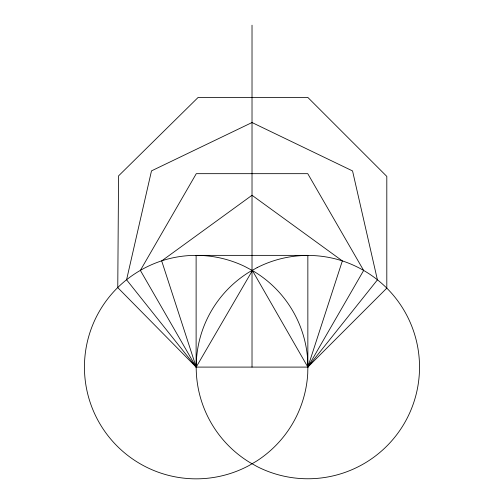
<?xml version="1.0" encoding="UTF-8"?>
<svg xmlns="http://www.w3.org/2000/svg" width="504" height="504" viewBox="0 0 504 504"><rect width="100%" height="100%" fill="white"/><g stroke="black" fill="none" stroke-linecap="round" stroke-linejoin="round"><path stroke-width="0.76" d="M307.849 367.095L342.355 260.902L252.019 195.268L161.683 260.902L196.188 367.095L252.397 270.528L244.648 266.414A111.73 111.73 0 0 0 202.432 255.534L193.656 255.389A111.73 111.73 0 0 0 167.649 259.069C147.848 264.348 129.604 275.121 115.41 289.901A111.73 111.73 0 0 0 249.159 465.476L256.712 461.015A111.73 111.73 0 0 0 307.749 373.338L307.894 364.562L307.352 355.805A111.73 111.73 0 0 0 252.397 270.528L307.849 367.095L386.807 288.137L386.807 176.406L307.799 97.398L198.167 97.398L118.553 175.896L117.766 287.627L196.119 367.095L307.849 367.095L377.42 279.859L352.548 170.932L252.019 122.535L151.496 170.875L126.573 279.796L196.119 367.095L196.119 255.364L307.849 255.364L307.849 367.095L363.642 270.459L307.761 173.672L196.283 173.672L140.364 270.402L196.119 367.095M252.019 25.2L252.019 367.095M257.16 267.605L249.512 271.889A111.661 111.661 0 0 0 249.512 462.3L257.16 466.591A111.661 111.661 0 0 0 386.807 288.137C374.359 275.77 359.031 266.377 342.355 260.902A111.661 111.661 0 0 0 257.16 267.605"/></g></svg>
